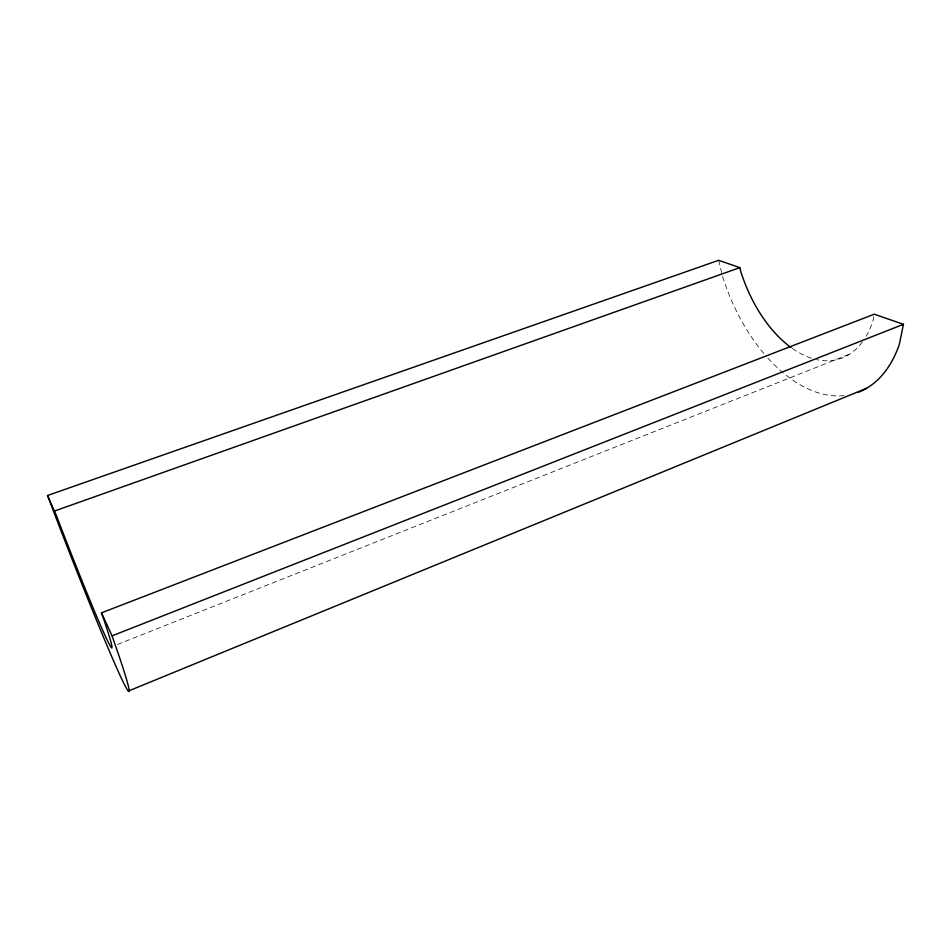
<?xml version="1.0" encoding="UTF-8"?>
<svg xmlns="http://www.w3.org/2000/svg" width="951" height="951" viewBox="0 0 951 951"><rect width="100%" height="100%" fill="white"/><g stroke="black" fill="none" stroke-linecap="round" stroke-linejoin="round"><path stroke-width="0.71" stroke-dasharray="4.75 3.57" d="M873.779 316.671L873.089 320.392A112.361 67.473 72.1 0 1 866.183 336.19M117.448 644.481L849.647 354.141M718.659 260.301L722.546 276.479A150.65 90.702 72.1 0 0 766.233 356.256M862.426 341.908A112.361 67.473 72.1 0 1 816.624 359.633M811.322 358.182A112.361 67.473 72.1 0 1 792.219 348.339M844.108 395.652A150.65 90.702 72.1 0 1 767.184 357.338"/><path stroke-width="1.43" d="M791.03 347.495A112.361 67.473 72.1 0 1 740.71 271.32L739.842 267.635L718.659 260.301L47.55 495.495L56.287 515.264A139.535 4.363 69 0 0 104.574 634.472A139.535 4.363 69 0 0 103.718 619.208L101.495 612.848L874.231 314.199L903.45 324.315L899.373 344.262A150.65 90.702 72.1 0 1 858.432 392.24M129.181 690.699L866.516 388.329M101.495 612.848L112.075 635.862L903.45 324.315M54.671 510.972L739.842 267.635M47.55 495.495L54.647 514.253A187.335 5.884 69 0 0 118.804 672.678A187.335 5.884 69 0 0 119.137 656.214L112.075 635.862"/></g></svg>
